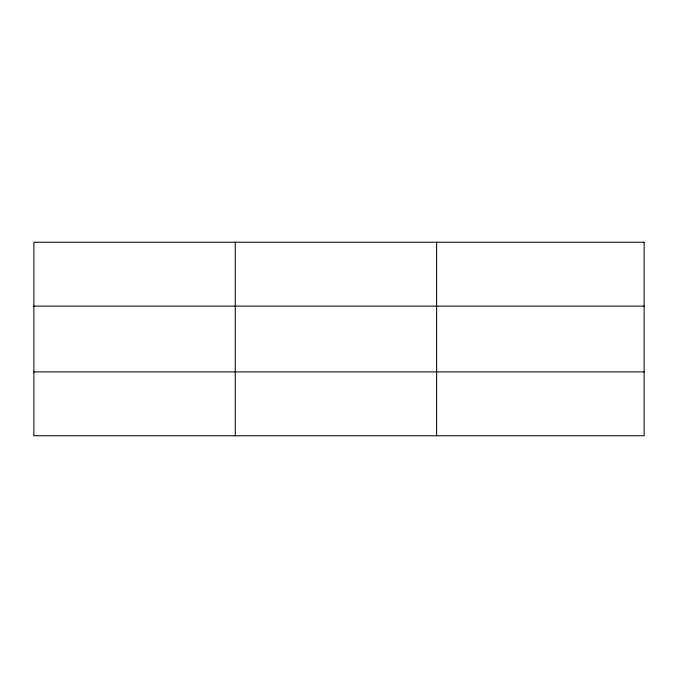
<?xml version="1.0" encoding="UTF-8"?>
<svg xmlns="http://www.w3.org/2000/svg" width="678" height="678" viewBox="0 0 678 678"><rect width="100%" height="100%" fill="white"/><g stroke="black" fill="none" stroke-linecap="round" stroke-linejoin="round"><path stroke-width="1.02" d="M235.266 242.241L235.266 435.759M436.632 242.241L436.632 435.759M33.9 306.1L644.1 306.1M33.9 371.9L644.1 371.9M644.1 242.241L644.1 435.759L33.9 435.759L33.9 242.241L644.1 242.241"/></g></svg>
